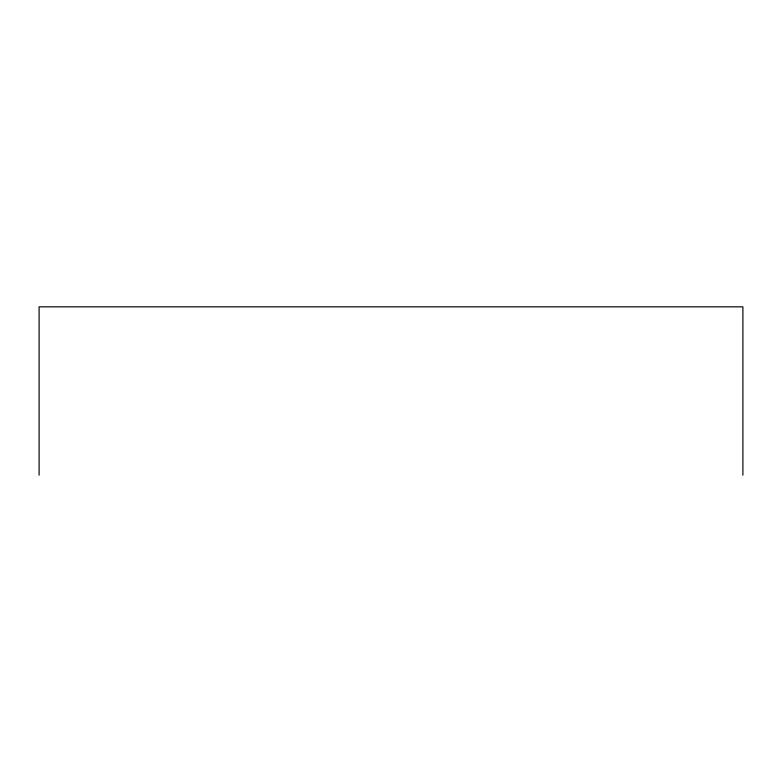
<?xml version="1.0" encoding="UTF-8"?>
<svg xmlns="http://www.w3.org/2000/svg" width="782" height="782" viewBox="0 0 782 782"><rect width="100%" height="100%" fill="white"/><g stroke="black" fill="none" stroke-linecap="round" stroke-linejoin="round"><path stroke-width="1.17" d="M742.9 475.163L742.9 306.837L39.1 306.837L39.1 475.163"/></g></svg>
